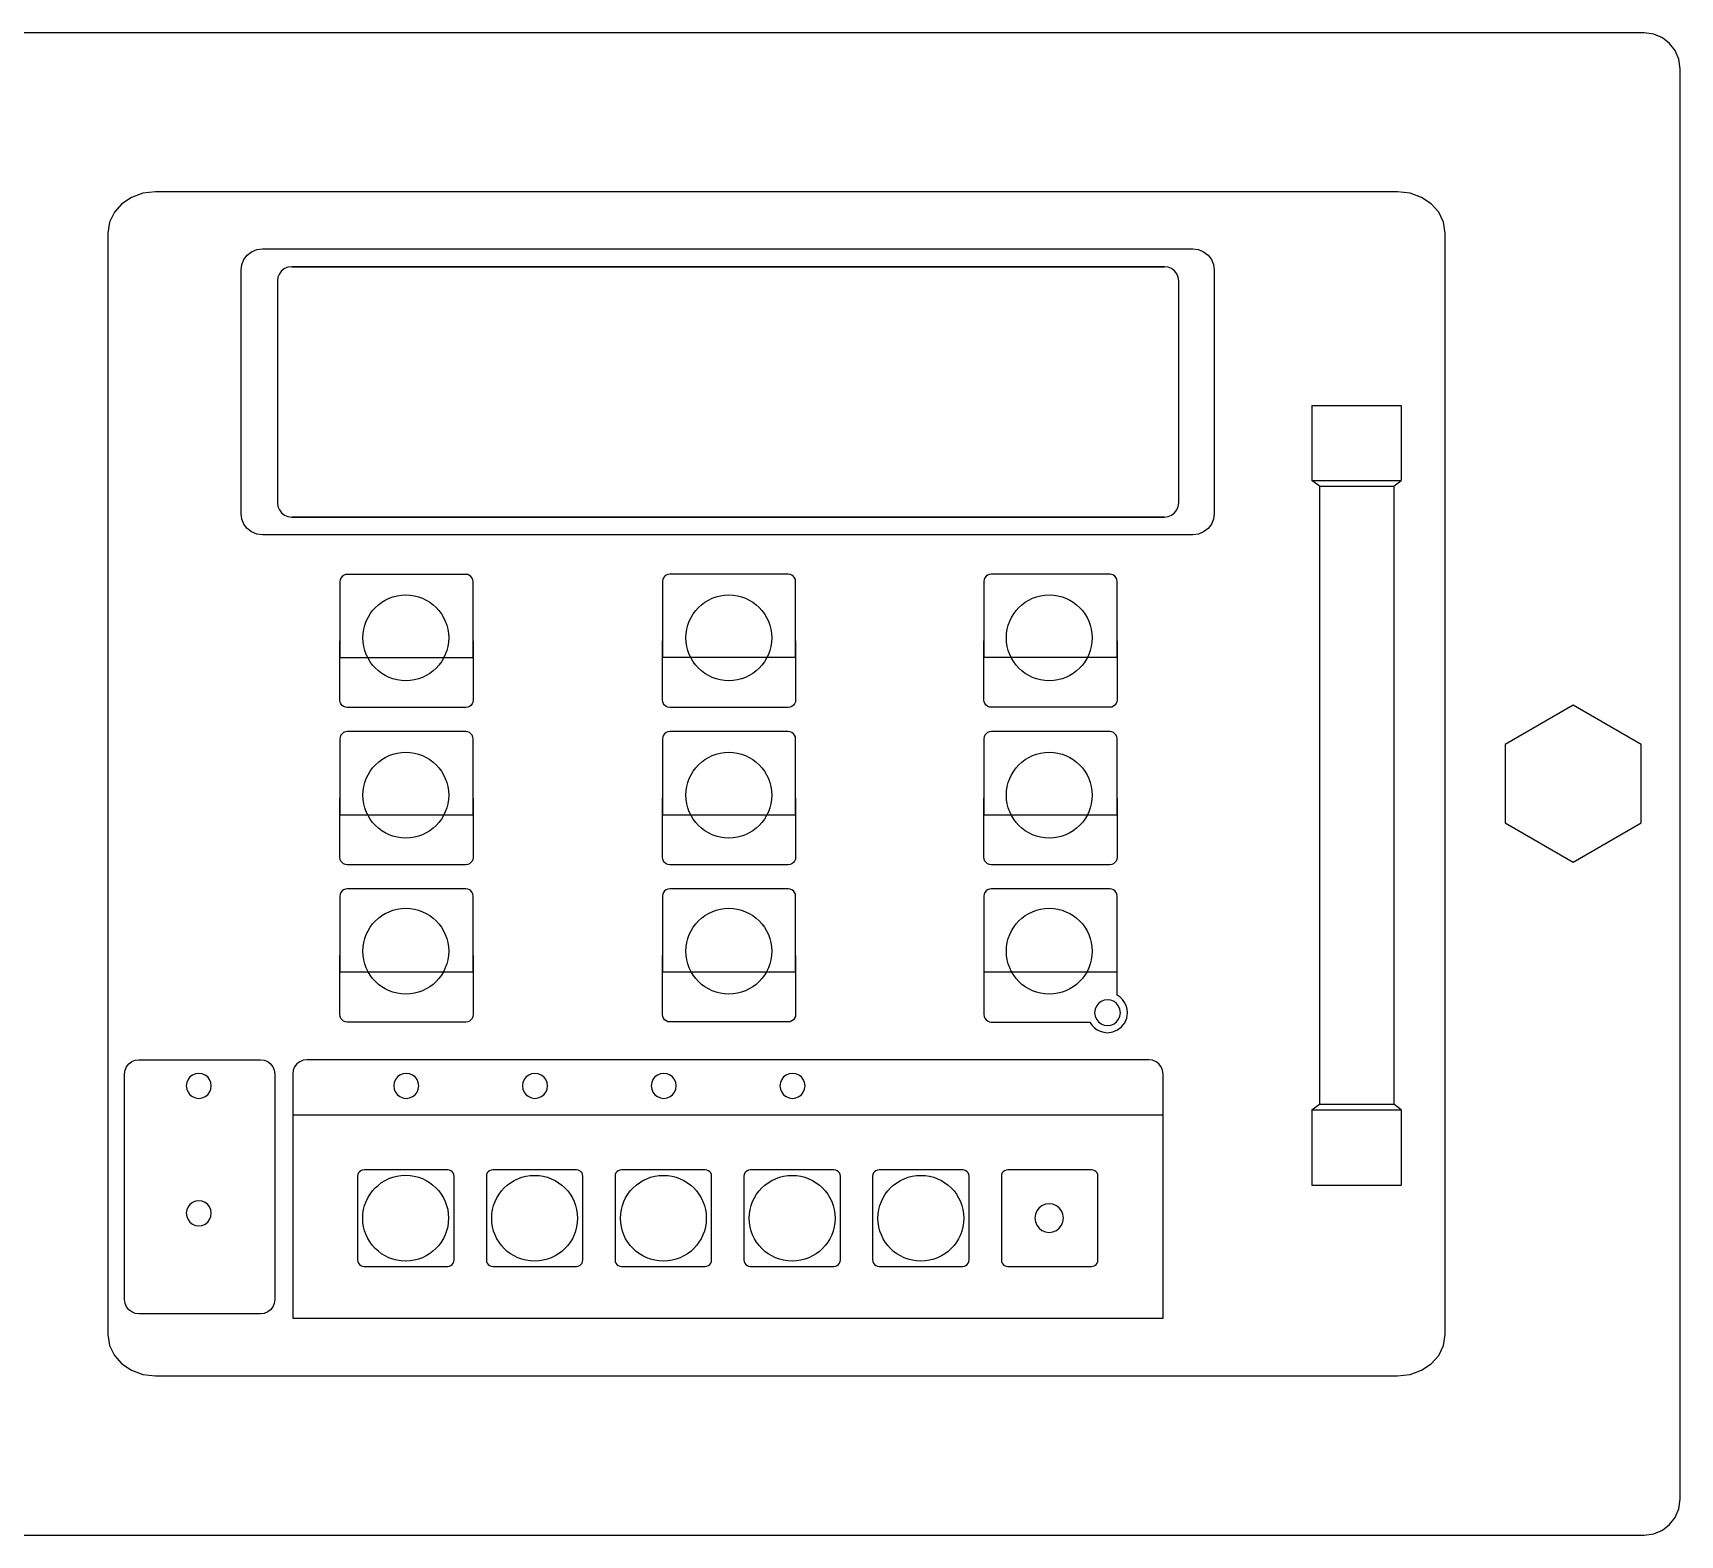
# Model space of a CAD drawing. Header units: millimetres. Extents: x 420413 to 457232, y -109 to 25896.
# Drawn here: x 428196 to 428877, y 7811 to 8432 of the extents above; entities that cross this region are included whole.
import ezdxf

# ---------------------------------------------------------------- set-up
doc = ezdxf.new("R2010")
doc.units = ezdxf.units.MM
doc.header["$LTSCALE"] = 50
doc.header["$MEASUREMENT"] = 0
doc.layers.get('0').update_dxf_attribs({"linetype": 'CONTINUOUS'})

msp = doc.modelspace()

# ---------------------------------------------------------------- linework, layer by layer
for p, q in [((428724.46, 8277.85), (428724.46, 8246.8)), ((428724.46, 8277.85), (428761.42, 8277.85)), ((428761.42, 8277.85), (428761.42, 8246.8)), ((428724.46, 8246.8), (428761.42, 8246.8)), ((428727.62, 8244.42), (428724.46, 8246.8)), ((428758.26, 8244.42), (428761.42, 8246.8)), ((428727.62, 8244.42), (428727.62, 7988.97)), ((428727.62, 8244.42), (428758.26, 8244.42)), ((428758.26, 8244.42), (428758.26, 7988.97)), ((428832.48, 8153.9), (428804.39, 8137.68)), ((428860.57, 8137.68), (428832.48, 8153.9)), ((428860.57, 8105.25), (428860.57, 8137.68)), ((428832.48, 8089.03), (428860.57, 8105.25)), ((428724.46, 7986.59), (428727.62, 7988.97)), ((428727.62, 7988.97), (428758.26, 7988.97)), ((428761.42, 7986.59), (428758.26, 7988.97)), ((428724.46, 7986.59), (428724.46, 7955.54)), ((428724.46, 7986.59), (428761.42, 7986.59)), ((428761.42, 7986.59), (428761.42, 7955.54)), ((428724.46, 7955.54), (428761.42, 7955.54))]:
    msp.add_line(p, q)
at = {"color": 0}
for p, q in [((428804.39, 8137.68), (428804.39, 8105.25)), ((428804.39, 8105.25), (428832.48, 8089.03))]:
    msp.add_line(p, q, dxfattribs=at)
at = {"color": 3}
msp.add_lwpolyline([(427599.23, 7810.87), (428861.86, 7810.87), (428865.79, 7811.4), (428869.32, 7812.89), (428872.31, 7815.2), (428874.63, 7818.19), (428876.12, 7821.72), (428876.64, 7825.65), (428876.64, 8417.05), (428876.12, 8420.98), (428874.63, 8424.51), (428872.31, 8427.5), (428869.32, 8429.81), (428865.79, 8431.3), (428861.86, 8431.83), (427599.23, 8431.83)], dxfattribs=at)
at = {"color": 7}
for points in [[(428759.82, 7876.67), (428765.07, 7877.28), (428769.8, 7879.01), (428773.8, 7881.68), (428776.89, 7885.13), (428778.88, 7889.21), (428779.59, 7893.75), (428779.59, 8349.11), (428778.88, 8353.65), (428776.89, 8357.73), (428773.8, 8361.19), (428769.8, 8363.86), (428765.07, 8365.58), (428759.82, 8366.19), (428246.5, 8366.19), (428241.24, 8365.58), (428236.52, 8363.86), (428232.52, 8361.19), (428229.43, 8357.73), (428227.44, 8353.65), (428226.73, 8349.11), (428226.73, 7893.75), (428227.44, 7889.21), (428229.43, 7885.13), (428232.52, 7881.68), (428236.52, 7879.01), (428241.24, 7877.28), (428246.5, 7876.67)], [(428684.11, 8325.02), (428684.11, 8233.18), (428683.79, 8230.83), (428682.89, 8228.71), (428681.51, 8226.91), (428679.71, 8225.53), (428677.59, 8224.63), (428675.23, 8224.31), (428290.65, 8224.31), (428288.29, 8224.63), (428286.17, 8225.53), (428284.38, 8226.91), (428282.99, 8228.71), (428282.1, 8230.83), (428281.78, 8233.18), (428281.78, 8333.72), (428282.1, 8336.08), (428282.99, 8338.2), (428284.38, 8340), (428286.17, 8341.38), (428288.29, 8342.28), (428290.65, 8342.59), (428675.23, 8342.59), (428677.59, 8342.28), (428679.71, 8341.38), (428681.51, 8340), (428682.89, 8338.2), (428683.79, 8336.08), (428684.11, 8333.72)], [(428377.75, 8173.64), (428377.75, 8204.95), (428377.64, 8205.76), (428377.33, 8206.49), (428376.85, 8207.11), (428376.23, 8207.59), (428375.5, 8207.9), (428374.69, 8208.01), (428325.75, 8208.01), (428324.94, 8207.9), (428324.21, 8207.59), (428323.59, 8207.11), (428323.11, 8206.49), (428322.8, 8205.76), (428322.69, 8204.95), (428322.69, 8173.64)], [(428511.05, 8173.72), (428511.05, 8205.03), (428510.94, 8205.84), (428510.63, 8206.57), (428510.15, 8207.19), (428509.54, 8207.67), (428508.81, 8207.98), (428508, 8208.09), (428459.05, 8208.09), (428458.24, 8207.98), (428457.51, 8207.67), (428456.89, 8207.19), (428456.41, 8206.57), (428456.1, 8205.84), (428455.99, 8205.03), (428455.99, 8173.72)], [(428643.94, 8173.75), (428643.94, 8205.06), (428643.84, 8205.87), (428643.53, 8206.6), (428643.05, 8207.22), (428642.43, 8207.7), (428641.7, 8208.01), (428640.88, 8208.12), (428591.94, 8208.12), (428591.13, 8208.01), (428590.4, 8207.7), (428589.78, 8207.22), (428589.3, 8206.6), (428588.99, 8205.87), (428588.88, 8205.06), (428588.88, 8173.75)], [(428377.73, 8108.64), (428377.73, 8139.95), (428377.61, 8140.76), (428377.31, 8141.49), (428376.83, 8142.11), (428376.21, 8142.59), (428375.48, 8142.9), (428374.67, 8143.01), (428325.72, 8143.01), (428324.91, 8142.9), (428324.18, 8142.59), (428323.56, 8142.11), (428323.08, 8141.49), (428322.77, 8140.76), (428322.66, 8139.95), (428322.66, 8108.64)], [(428511.05, 8108.67), (428511.05, 8139.98), (428510.94, 8140.79), (428510.63, 8141.52), (428510.15, 8142.14), (428509.54, 8142.62), (428508.81, 8142.93), (428508, 8143.04), (428459.05, 8143.04), (428458.24, 8142.93), (428457.51, 8142.62), (428456.89, 8142.14), (428456.41, 8141.52), (428456.1, 8140.79), (428455.99, 8139.98), (428455.99, 8108.67)], [(428643.94, 8108.65), (428643.94, 8139.96), (428643.84, 8140.78), (428643.53, 8141.5), (428643.05, 8142.12), (428642.43, 8142.6), (428641.7, 8142.91), (428640.88, 8143.02), (428591.94, 8143.02), (428591.13, 8142.91), (428590.4, 8142.6), (428589.78, 8142.12), (428589.3, 8141.5), (428588.99, 8140.78), (428588.88, 8139.96), (428588.88, 8108.65)], [(428377.73, 8043.65), (428377.73, 8074.96), (428377.61, 8075.77), (428377.31, 8076.5), (428376.83, 8077.12), (428376.21, 8077.6), (428375.48, 8077.91), (428374.67, 8078.02), (428325.72, 8078.02), (428324.91, 8077.91), (428324.18, 8077.6), (428323.56, 8077.12), (428323.08, 8076.5), (428322.77, 8075.77), (428322.66, 8074.96), (428322.66, 8043.65)], [(428511.05, 8043.68), (428511.05, 8074.99), (428510.94, 8075.8), (428510.63, 8076.53), (428510.15, 8077.15), (428509.54, 8077.63), (428508.81, 8077.94), (428508, 8078.05), (428459.05, 8078.05), (428458.24, 8077.94), (428457.51, 8077.63), (428456.89, 8077.15), (428456.41, 8076.53), (428456.1, 8075.8), (428455.99, 8074.99), (428455.99, 8043.68)], [(428643.94, 8043.65), (428643.94, 8074.96), (428643.84, 8075.77), (428643.53, 8076.5), (428643.05, 8077.12), (428642.43, 8077.6), (428641.7, 8077.91), (428640.88, 8078.02), (428591.94, 8078.02), (428591.13, 8077.91), (428590.4, 8077.6), (428589.78, 8077.12), (428589.3, 8076.5), (428588.99, 8075.77), (428588.88, 8074.96), (428588.88, 8043.65)], [(428639.98, 8021.48), (428641.39, 8021.67), (428642.66, 8022.2), (428643.74, 8023.04), (428644.57, 8024.12), (428645.11, 8025.39), (428645.3, 8026.8), (428645.11, 8028.22), (428644.57, 8029.49), (428643.74, 8030.56), (428642.66, 8031.4), (428641.39, 8031.93), (428639.98, 8032.12), (428638.56, 8031.93), (428637.29, 8031.4), (428636.21, 8030.56), (428635.38, 8029.49), (428634.84, 8028.22), (428634.65, 8026.8), (428634.84, 8025.39), (428635.38, 8024.12), (428636.21, 8023.04), (428637.29, 8022.2), (428638.56, 8021.67)], [(428289.82, 8007.39), (428291.4, 8007.18), (428292.81, 8006.59), (428294.01, 8005.66), (428294.93, 8004.47), (428295.53, 8003.05), (428295.74, 8001.48), (428295.74, 7908.21), (428295.53, 7906.64), (428294.93, 7905.22), (428294.01, 7904.03), (428292.81, 7903.1), (428291.4, 7902.51), (428289.82, 7902.3), (428239.59, 7902.3), (428238.01, 7902.51), (428236.6, 7903.1), (428235.4, 7904.03), (428234.48, 7905.22), (428233.88, 7906.64), (428233.67, 7908.21), (428233.67, 8001.48), (428233.88, 8003.05), (428234.48, 8004.47), (428235.4, 8005.66), (428236.6, 8006.59), (428238.01, 8007.18), (428239.59, 8007.39)], [(428264.34, 7991.39), (428265.71, 7991.58), (428266.95, 7992.1), (428268, 7992.91), (428268.81, 7993.96), (428269.33, 7995.19), (428269.51, 7996.57), (428269.33, 7997.94), (428268.81, 7999.18), (428268, 8000.23), (428266.95, 8001.04), (428265.71, 8001.56), (428264.34, 8001.74), (428262.96, 8001.56), (428261.73, 8001.04), (428260.68, 8000.23), (428259.87, 7999.18), (428259.35, 7997.94), (428259.16, 7996.57), (428259.35, 7995.19), (428259.87, 7993.96), (428260.68, 7992.91), (428261.73, 7992.1), (428262.96, 7991.58)], [(428350.07, 7991.39), (428351.45, 7991.58), (428352.68, 7992.1), (428353.73, 7992.91), (428354.54, 7993.96), (428355.06, 7995.19), (428355.25, 7996.57), (428355.06, 7997.94), (428354.54, 7999.18), (428353.73, 8000.23), (428352.68, 8001.04), (428351.45, 8001.56), (428350.07, 8001.74), (428348.7, 8001.56), (428347.46, 8001.04), (428346.42, 8000.23), (428345.6, 7999.18), (428345.08, 7997.94), (428344.9, 7996.57), (428345.08, 7995.19), (428345.6, 7993.96), (428346.42, 7992.91), (428347.46, 7992.1), (428348.7, 7991.58)], [(428403.3, 7991.39), (428404.67, 7991.58), (428405.91, 7992.1), (428406.96, 7992.91), (428407.77, 7993.96), (428408.29, 7995.19), (428408.47, 7996.57), (428408.29, 7997.94), (428407.77, 7999.18), (428406.96, 8000.23), (428405.91, 8001.04), (428404.67, 8001.56), (428403.3, 8001.74), (428401.92, 8001.56), (428400.69, 8001.04), (428399.64, 8000.23), (428398.83, 7999.18), (428398.31, 7997.94), (428398.12, 7996.57), (428398.31, 7995.19), (428398.83, 7993.96), (428399.64, 7992.91), (428400.69, 7992.1), (428401.92, 7991.58)], [(428456.52, 7991.39), (428457.9, 7991.58), (428459.13, 7992.1), (428460.18, 7992.91), (428460.99, 7993.96), (428461.51, 7995.19), (428461.7, 7996.57), (428461.51, 7997.94), (428460.99, 7999.18), (428460.18, 8000.23), (428459.13, 8001.04), (428457.9, 8001.56), (428456.52, 8001.74), (428455.15, 8001.56), (428453.91, 8001.04), (428452.87, 8000.23), (428452.06, 7999.18), (428451.54, 7997.94), (428451.35, 7996.57), (428451.54, 7995.19), (428452.06, 7993.96), (428452.87, 7992.91), (428453.91, 7992.1), (428455.15, 7991.58)], [(428509.75, 7991.39), (428511.12, 7991.58), (428512.36, 7992.1), (428513.41, 7992.91), (428514.22, 7993.96), (428514.74, 7995.19), (428514.92, 7996.57), (428514.74, 7997.94), (428514.22, 7999.18), (428513.41, 8000.23), (428512.36, 8001.04), (428511.12, 8001.56), (428509.75, 8001.74), (428508.37, 8001.56), (428507.14, 8001.04), (428506.09, 8000.23), (428505.28, 7999.18), (428504.76, 7997.94), (428504.57, 7996.57), (428504.76, 7995.19), (428505.28, 7993.96), (428506.09, 7992.91), (428507.14, 7992.1), (428508.37, 7991.58)], [(428367.22, 7921.95), (428367.92, 7922.04), (428368.56, 7922.31), (428369.1, 7922.73), (428369.51, 7923.27), (428369.78, 7923.9), (428369.88, 7924.61), (428369.88, 7959.21), (428369.78, 7959.91), (428369.51, 7960.55), (428369.1, 7961.09), (428368.56, 7961.5), (428367.92, 7961.77), (428367.22, 7961.87), (428332.62, 7961.87), (428331.91, 7961.77), (428331.28, 7961.5), (428330.74, 7961.09), (428330.32, 7960.55), (428330.05, 7959.91), (428329.96, 7959.21), (428329.96, 7924.61), (428330.05, 7923.9), (428330.32, 7923.27), (428330.74, 7922.73), (428331.28, 7922.31), (428331.91, 7922.04), (428332.62, 7921.95)], [(428420.44, 7921.95), (428421.15, 7922.04), (428421.78, 7922.31), (428422.32, 7922.73), (428422.74, 7923.27), (428423.01, 7923.9), (428423.1, 7924.61), (428423.1, 7959.21), (428423.01, 7959.91), (428422.74, 7960.55), (428422.32, 7961.09), (428421.78, 7961.5), (428421.15, 7961.77), (428420.44, 7961.87), (428385.85, 7961.87), (428385.14, 7961.77), (428384.51, 7961.5), (428383.97, 7961.09), (428383.55, 7960.55), (428383.28, 7959.91), (428383.19, 7959.21), (428383.19, 7924.61), (428383.28, 7923.9), (428383.55, 7923.27), (428383.97, 7922.73), (428384.51, 7922.31), (428385.14, 7922.04), (428385.85, 7921.95)], [(428473.67, 7921.95), (428474.37, 7922.04), (428475.01, 7922.31), (428475.55, 7922.73), (428475.97, 7923.27), (428476.23, 7923.9), (428476.33, 7924.61), (428476.33, 7959.21), (428476.23, 7959.91), (428475.97, 7960.55), (428475.55, 7961.09), (428475.01, 7961.5), (428474.37, 7961.77), (428473.67, 7961.87), (428439.07, 7961.87), (428438.36, 7961.77), (428437.73, 7961.5), (428437.19, 7961.09), (428436.77, 7960.55), (428436.5, 7959.91), (428436.41, 7959.21), (428436.41, 7924.61), (428436.5, 7923.9), (428436.77, 7923.27), (428437.19, 7922.73), (428437.73, 7922.31), (428438.36, 7922.04), (428439.07, 7921.95)], [(428526.89, 7921.95), (428527.6, 7922.04), (428528.23, 7922.31), (428528.77, 7922.73), (428529.19, 7923.27), (428529.46, 7923.9), (428529.55, 7924.61), (428529.55, 7959.21), (428529.46, 7959.91), (428529.19, 7960.55), (428528.77, 7961.09), (428528.23, 7961.5), (428527.6, 7961.77), (428526.89, 7961.87), (428492.3, 7961.87), (428491.59, 7961.77), (428490.96, 7961.5), (428490.42, 7961.09), (428490, 7960.55), (428489.73, 7959.91), (428489.64, 7959.21), (428489.64, 7924.61), (428489.73, 7923.9), (428490, 7923.27), (428490.42, 7922.73), (428490.96, 7922.31), (428491.59, 7922.04), (428492.3, 7921.95)], [(428580.12, 7921.95), (428580.82, 7922.04), (428581.46, 7922.31), (428582, 7922.73), (428582.42, 7923.27), (428582.69, 7923.9), (428582.78, 7924.61), (428582.78, 7959.21), (428582.69, 7959.91), (428582.42, 7960.55), (428582, 7961.09), (428581.46, 7961.5), (428580.82, 7961.77), (428580.12, 7961.87), (428545.52, 7961.87), (428544.82, 7961.77), (428544.18, 7961.5), (428543.64, 7961.09), (428543.22, 7960.55), (428542.96, 7959.91), (428542.86, 7959.21), (428542.86, 7924.61), (428542.96, 7923.9), (428543.22, 7923.27), (428543.64, 7922.73), (428544.18, 7922.31), (428544.82, 7922.04), (428545.52, 7921.95)], [(428633.34, 7921.95), (428634.05, 7922.04), (428634.68, 7922.31), (428635.22, 7922.73), (428635.64, 7923.27), (428635.91, 7923.9), (428636.01, 7924.61), (428636.01, 7959.21), (428635.91, 7959.91), (428635.64, 7960.55), (428635.22, 7961.09), (428634.68, 7961.5), (428634.05, 7961.77), (428633.34, 7961.87), (428598.75, 7961.87), (428598.04, 7961.77), (428597.41, 7961.5), (428596.87, 7961.09), (428596.45, 7960.55), (428596.18, 7959.91), (428596.09, 7959.21), (428596.09, 7924.61), (428596.18, 7923.9), (428596.45, 7923.27), (428596.87, 7922.73), (428597.41, 7922.31), (428598.04, 7922.04), (428598.75, 7921.95)], [(428264.34, 7938.72), (428265.71, 7938.9), (428266.95, 7939.42), (428268, 7940.23), (428268.81, 7941.28), (428269.33, 7942.51), (428269.51, 7943.89), (428269.33, 7945.26), (428268.81, 7946.5), (428268, 7947.55), (428266.95, 7948.36), (428265.71, 7948.88), (428264.34, 7949.06), (428262.96, 7948.88), (428261.73, 7948.36), (428260.68, 7947.55), (428259.87, 7946.5), (428259.35, 7945.26), (428259.16, 7943.89), (428259.35, 7942.51), (428259.87, 7941.28), (428260.68, 7940.23), (428261.73, 7939.42), (428262.96, 7938.9)], [(428615.86, 7935.99), (428617.43, 7936.2), (428618.84, 7936.8), (428620.04, 7937.73), (428620.96, 7938.92), (428621.56, 7940.33), (428621.77, 7941.91), (428621.56, 7943.48), (428620.96, 7944.89), (428620.04, 7946.09), (428618.84, 7947.01), (428617.43, 7947.61), (428615.86, 7947.82), (428614.29, 7947.61), (428612.87, 7947.01), (428611.68, 7946.09), (428610.75, 7944.89), (428610.16, 7943.48), (428609.94, 7941.91), (428610.16, 7940.33), (428610.75, 7938.92), (428611.68, 7937.73), (428612.87, 7936.8), (428614.29, 7936.2)]]:
    msp.add_lwpolyline(points, close=True, dxfattribs=at)
for points in [[(428669.4, 8325.02), (428669.4, 8329.29), (428669.19, 8330.86), (428668.6, 8332.27), (428667.67, 8333.47), (428666.48, 8334.39), (428665.06, 8334.99), (428663.49, 8335.2), (428302.74, 8335.2), (428301.17, 8334.99), (428299.76, 8334.39), (428298.56, 8333.47), (428297.63, 8332.27), (428297.04, 8330.86), (428296.83, 8329.29), (428296.83, 8237.62), (428297.04, 8236.05), (428297.63, 8234.64), (428298.56, 8233.44), (428299.76, 8232.51), (428301.17, 8231.92), (428302.74, 8231.71), (428663.49, 8231.71), (428665.06, 8231.92), (428666.48, 8232.51), (428667.67, 8233.44), (428668.6, 8234.64), (428669.19, 8236.05), (428669.4, 8237.62), (428669.39, 8325.02)], [(428302.74, 8335.2), (428663.49, 8335.2)], [(428663.49, 8231.71), (428302.74, 8231.71)], [(428377.75, 8180.47), (428377.75, 8156), (428377.64, 8155.19), (428377.33, 8154.46), (428376.85, 8153.84), (428376.23, 8153.36), (428375.5, 8153.05), (428374.69, 8152.94), (428325.75, 8152.94), (428324.94, 8153.05), (428324.21, 8153.36), (428323.59, 8153.84), (428323.11, 8154.46), (428322.8, 8155.19), (428322.69, 8156), (428322.69, 8180.47)], [(428511.05, 8180.56), (428511.05, 8156.08), (428510.94, 8155.27), (428510.63, 8154.54), (428510.15, 8153.93), (428509.54, 8153.44), (428508.81, 8153.14), (428508, 8153.03), (428459.05, 8153.03), (428458.24, 8153.14), (428457.51, 8153.44), (428456.89, 8153.93), (428456.41, 8154.54), (428456.1, 8155.27), (428455.99, 8156.08), (428455.99, 8180.56)], [(428643.94, 8180.59), (428643.94, 8156.12), (428643.84, 8155.3), (428643.53, 8154.58), (428643.05, 8153.96), (428642.43, 8153.48), (428641.7, 8153.17), (428640.88, 8153.06), (428591.94, 8153.06), (428591.13, 8153.17), (428590.4, 8153.48), (428589.78, 8153.96), (428589.3, 8154.58), (428588.99, 8155.3), (428588.88, 8156.12), (428588.88, 8180.59)], [(428377.73, 8115.48), (428377.73, 8091), (428377.61, 8090.19), (428377.31, 8089.46), (428376.83, 8088.85), (428376.21, 8088.37), (428375.48, 8088.06), (428374.67, 8087.95), (428325.72, 8087.95), (428324.91, 8088.06), (428324.18, 8088.37), (428323.56, 8088.85), (428323.08, 8089.46), (428322.77, 8090.19), (428322.66, 8091), (428322.66, 8115.48)], [(428511.05, 8115.51), (428511.05, 8091.03), (428510.94, 8090.22), (428510.63, 8089.49), (428510.15, 8088.87), (428509.54, 8088.39), (428508.81, 8088.08), (428508, 8087.97), (428459.05, 8087.97), (428458.24, 8088.08), (428457.51, 8088.39), (428456.89, 8088.87), (428456.41, 8089.49), (428456.1, 8090.22), (428455.99, 8091.03), (428455.99, 8115.51)], [(428643.94, 8115.49), (428643.94, 8091.02), (428643.84, 8090.21), (428643.53, 8089.48), (428643.05, 8088.86), (428642.43, 8088.38), (428641.7, 8088.07), (428640.88, 8087.96), (428591.94, 8087.96), (428591.13, 8088.07), (428590.4, 8088.38), (428589.78, 8088.86), (428589.3, 8089.48), (428588.99, 8090.21), (428588.88, 8091.02), (428588.88, 8115.49)], [(428377.73, 8050.49), (428377.73, 8026.01), (428377.61, 8025.2), (428377.31, 8024.47), (428376.83, 8023.85), (428376.21, 8023.37), (428375.48, 8023.06), (428374.67, 8022.95), (428325.72, 8022.95), (428324.91, 8023.06), (428324.18, 8023.37), (428323.56, 8023.85), (428323.08, 8024.47), (428322.77, 8025.2), (428322.66, 8026.01), (428322.66, 8050.49)], [(428511.05, 8050.51), (428511.05, 8026.04), (428510.94, 8025.23), (428510.63, 8024.5), (428510.15, 8023.88), (428509.54, 8023.4), (428508.81, 8023.09), (428508, 8022.98), (428459.05, 8022.98), (428458.24, 8023.09), (428457.51, 8023.4), (428456.89, 8023.88), (428456.41, 8024.5), (428456.1, 8025.23), (428455.99, 8026.04), (428455.99, 8050.51)], [(428588.88, 8050.49), (428588.88, 8026.02), (428588.99, 8025.21), (428589.3, 8024.48), (428589.78, 8023.86), (428590.4, 8023.38), (428591.13, 8023.07), (428591.94, 8022.96), (428632.68, 8022.96), (428633.48, 8021.72), (428634.48, 8020.65), (428635.66, 8019.77), (428636.98, 8019.11), (428638.43, 8018.7), (428639.98, 8018.55), (428642.17, 8018.85), (428644.14, 8019.68), (428645.81, 8020.97), (428647.1, 8022.64), (428647.93, 8024.61), (428648.23, 8026.8), (428648.09, 8028.32), (428647.68, 8029.75), (428647.04, 8031.06), (428646.19, 8032.23), (428645.15, 8033.23), (428643.94, 8034.03), (428643.94, 8050.49)], [(428662.95, 7984.01), (428662.95, 8001.44), (428662.74, 8003.01), (428662.15, 8004.42), (428661.22, 8005.62), (428660.02, 8006.54), (428658.61, 8007.14), (428657.04, 8007.35), (428309.06, 8007.35), (428307.49, 8007.14), (428306.07, 8006.54), (428304.88, 8005.62), (428303.95, 8004.42), (428303.36, 8003.01), (428303.15, 8001.44), (428303.15, 7984.47)]]:
    msp.add_lwpolyline(points, dxfattribs=at)
at = {"color": 3}
msp.add_lwpolyline([(428303.15, 7984.5), (428303.15, 7900.53), (428662.95, 7900.53), (428662.95, 7984.5)], close=True, dxfattribs=at)
for centre in [(428349.88, 8181.79), (428483.44, 8181.79), (428615.9, 8181.79), (428349.88, 8116.73), (428483.44, 8116.73), (428615.9, 8116.73), (428349.88, 8052.22), (428483.44, 8052.22), (428615.9, 8052.22)]:
    msp.add_circle(centre, 17.74)
at = {"color": 7}
for centre in [(428349.83, 7941.87), (428403.15, 7941.83), (428456.38, 7941.83), (428509.6, 7941.83), (428562.83, 7941.83)]:
    msp.add_circle(centre, 17.74, dxfattribs=at)

doc.saveas('drawing.dxf')
